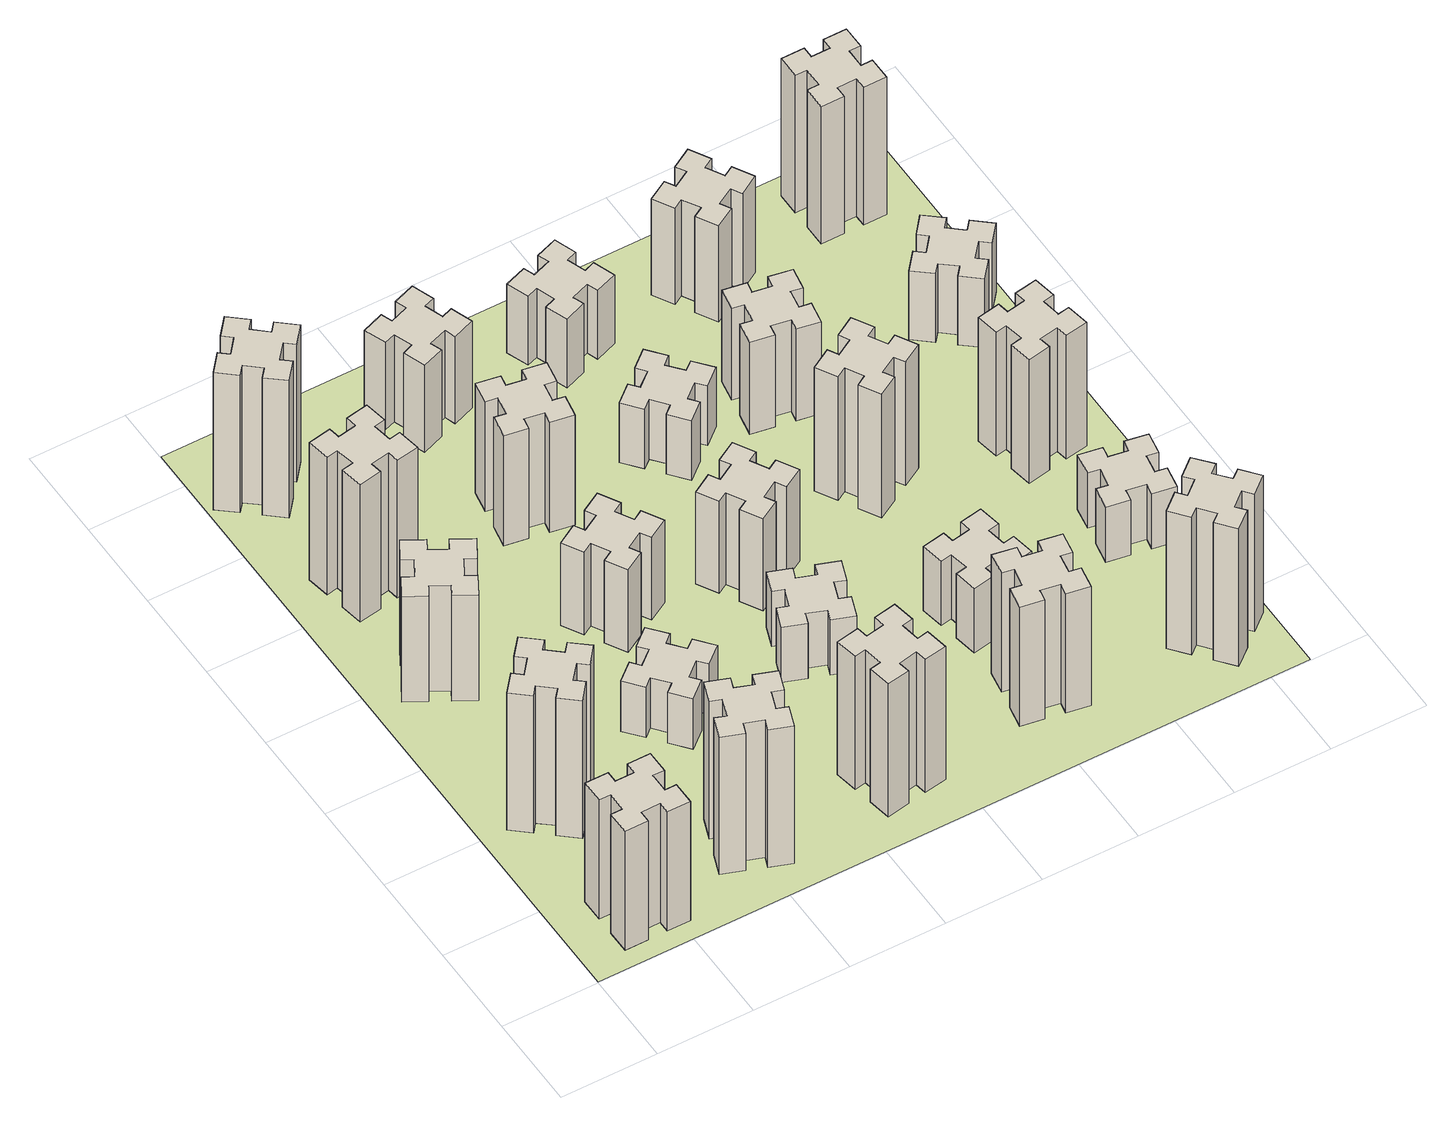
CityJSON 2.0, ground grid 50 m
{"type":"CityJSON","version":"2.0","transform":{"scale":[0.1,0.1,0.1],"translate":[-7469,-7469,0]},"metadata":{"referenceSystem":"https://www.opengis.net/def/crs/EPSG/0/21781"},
"CityObjects":{
"building1":{"type":"Building","attributes":{"class":"1000","function":"1000","usage":"1000","yearOfConstruction":2016,"roofType":"1000","measuredHeight":78,"storeysAboveGround":30,"storeysBelowGround":0},"geometry":[{"type":"Solid","lod":"1","boundaries":[[[[0,1,2,3,4,5,6,7,8,9,10,11,12,13,14,15,16,17,18,19]],[[17,16,20,21]],[[16,15,22,20]],[[15,14,23,22]],[[14,13,24,23]],[[13,12,25,24]],[[12,11,26,25]],[[11,10,27,26]],[[10,9,28,27]],[[9,8,29,28]],[[8,7,30,29]],[[7,6,31,30]],[[6,5,32,31]],[[5,4,33,32]],[[4,3,34,33]],[[3,2,35,34]],[[2,1,36,35]],[[1,0,37,36]],[[0,19,38,37]],[[19,18,39,38]],[[18,17,21,39]],[[24,25,26,27,28,29,30,31,32,33,34,35,36,37,38,39,21,20,22,23]]]]}]},
"building2":{"type":"Building","attributes":{"class":"1000","function":"1000","usage":"1000","yearOfConstruction":2016,"roofType":"1000","measuredHeight":90,"storeysAboveGround":30,"storeysBelowGround":0},"geometry":[{"type":"Solid","lod":"1","boundaries":[[[[40,41,42,43,44,45,46,47,48,49,50,51,52,53,54,55,56,57,58,59]],[[57,56,60,61]],[[56,55,62,60]],[[55,54,63,62]],[[54,53,64,63]],[[53,52,65,64]],[[52,51,66,65]],[[51,50,67,66]],[[50,49,68,67]],[[49,48,69,68]],[[48,47,70,69]],[[47,46,71,70]],[[46,45,72,71]],[[45,44,73,72]],[[44,43,74,73]],[[43,42,75,74]],[[42,41,76,75]],[[41,40,77,76]],[[40,59,78,77]],[[59,58,79,78]],[[58,57,61,79]],[[64,65,66,67,68,69,70,71,72,73,74,75,76,77,78,79,61,60,62,63]]]]}]},
"building3":{"type":"Building","attributes":{"class":"1000","function":"1000","usage":"1000","yearOfConstruction":2016,"roofType":"1000","measuredHeight":69,"storeysAboveGround":30,"storeysBelowGround":0},"geometry":[{"type":"Solid","lod":"1","boundaries":[[[[80,81,82,83,84,85,86,87,88,89,90,91,92,93,94,95,96,97,98,99]],[[97,96,100,101]],[[96,95,102,100]],[[95,94,103,102]],[[94,93,104,103]],[[93,92,105,104]],[[92,91,106,105]],[[91,90,107,106]],[[90,89,108,107]],[[89,88,109,108]],[[88,87,110,109]],[[87,86,111,110]],[[86,85,112,111]],[[85,84,113,112]],[[84,83,114,113]],[[83,82,115,114]],[[82,81,116,115]],[[81,80,117,116]],[[80,99,118,117]],[[99,98,119,118]],[[98,97,101,119]],[[104,105,106,107,108,109,110,111,112,113,114,115,116,117,118,119,101,100,102,103]]]]}]},
"building4":{"type":"Building","attributes":{"class":"1000","function":"1000","usage":"1000","yearOfConstruction":2016,"roofType":"1000","measuredHeight":90,"storeysAboveGround":30,"storeysBelowGround":0},"geometry":[{"type":"Solid","lod":"1","boundaries":[[[[120,121,122,123,124,125,126,127,128,129,130,131,132,133,134,135,136,137,138,139]],[[137,136,140,141]],[[136,135,142,140]],[[135,134,143,142]],[[134,133,144,143]],[[133,132,145,144]],[[132,131,146,145]],[[131,130,147,146]],[[130,129,148,147]],[[129,128,149,148]],[[128,127,150,149]],[[127,126,151,150]],[[126,125,152,151]],[[125,124,153,152]],[[124,123,154,153]],[[123,122,155,154]],[[122,121,156,155]],[[121,120,157,156]],[[120,139,158,157]],[[139,138,159,158]],[[138,137,141,159]],[[144,145,146,147,148,149,150,151,152,153,154,155,156,157,158,159,141,140,142,143]]]]}]},
"building5":{"type":"Building","attributes":{"class":"1000","function":"1000","usage":"1000","yearOfConstruction":2016,"roofType":"1000","measuredHeight":90,"storeysAboveGround":30,"storeysBelowGround":0},"geometry":[{"type":"Solid","lod":"1","boundaries":[[[[160,161,162,163,164,165,166,167,168,169,170,171,172,173,174,175,176,177,178,179]],[[177,176,180,181]],[[176,175,182,180]],[[175,174,183,182]],[[174,173,184,183]],[[173,172,185,184]],[[172,171,186,185]],[[171,170,187,186]],[[170,169,188,187]],[[169,168,189,188]],[[168,167,190,189]],[[167,166,191,190]],[[166,165,192,191]],[[165,164,193,192]],[[164,163,194,193]],[[163,162,195,194]],[[162,161,196,195]],[[161,160,197,196]],[[160,179,198,197]],[[179,178,199,198]],[[178,177,181,199]],[[184,185,186,187,188,189,190,191,192,193,194,195,196,197,198,199,181,180,182,183]]]]}]},
"building6":{"type":"Building","attributes":{"class":"1000","function":"1000","usage":"1000","yearOfConstruction":2016,"roofType":"1000","measuredHeight":90,"storeysAboveGround":30,"storeysBelowGround":0},"geometry":[{"type":"Solid","lod":"1","boundaries":[[[[200,201,202,203,204,205,206,207,208,209,210,211,212,213,214,215,216,217,218,219]],[[217,216,220,221]],[[216,215,222,220]],[[215,214,223,222]],[[214,213,224,223]],[[213,212,225,224]],[[212,211,226,225]],[[211,210,227,226]],[[210,209,228,227]],[[209,208,229,228]],[[208,207,230,229]],[[207,206,231,230]],[[206,205,232,231]],[[205,204,233,232]],[[204,203,234,233]],[[203,202,235,234]],[[202,201,236,235]],[[201,200,237,236]],[[200,219,238,237]],[[219,218,239,238]],[[218,217,221,239]],[[224,225,226,227,228,229,230,231,232,233,234,235,236,237,238,239,221,220,222,223]]]]}]},
"building7":{"type":"Building","attributes":{"class":"1000","function":"1000","usage":"1000","yearOfConstruction":2016,"roofType":"1000","measuredHeight":33,"storeysAboveGround":30,"storeysBelowGround":0},"geometry":[{"type":"Solid","lod":"1","boundaries":[[[[240,241,242,243,244,245,246,247,248,249,250,251,252,253,254,255,256,257,258,259]],[[257,256,260,261]],[[256,255,262,260]],[[255,254,263,262]],[[254,253,264,263]],[[253,252,265,264]],[[252,251,266,265]],[[251,250,267,266]],[[250,249,268,267]],[[249,248,269,268]],[[248,247,270,269]],[[247,246,271,270]],[[246,245,272,271]],[[245,244,273,272]],[[244,243,274,273]],[[243,242,275,274]],[[242,241,276,275]],[[241,240,277,276]],[[240,259,278,277]],[[259,258,279,278]],[[258,257,261,279]],[[264,265,266,267,268,269,270,271,272,273,274,275,276,277,278,279,261,260,262,263]]]]}]},
"building8":{"type":"Building","attributes":{"class":"1000","function":"1000","usage":"1000","yearOfConstruction":2016,"roofType":"1000","measuredHeight":54,"storeysAboveGround":30,"storeysBelowGround":0},"geometry":[{"type":"Solid","lod":"1","boundaries":[[[[280,281,282,283,284,285,286,287,288,289,290,291,292,293,294,295,296,297,298,299]],[[297,296,300,301]],[[296,295,302,300]],[[295,294,303,302]],[[294,293,304,303]],[[293,292,305,304]],[[292,291,306,305]],[[291,290,307,306]],[[290,289,308,307]],[[289,288,309,308]],[[288,287,310,309]],[[287,286,311,310]],[[286,285,312,311]],[[285,284,313,312]],[[284,283,314,313]],[[283,282,315,314]],[[282,281,316,315]],[[281,280,317,316]],[[280,299,318,317]],[[299,298,319,318]],[[298,297,301,319]],[[304,305,306,307,308,309,310,311,312,313,314,315,316,317,318,319,301,300,302,303]]]]}]},
"building9":{"type":"Building","attributes":{"class":"1000","function":"1000","usage":"1000","yearOfConstruction":2016,"roofType":"1000","measuredHeight":87,"storeysAboveGround":30,"storeysBelowGround":0},"geometry":[{"type":"Solid","lod":"1","boundaries":[[[[320,321,322,323,324,325,326,327,328,329,330,331,332,333,334,335,336,337,338,339]],[[337,336,340,341]],[[336,335,342,340]],[[335,334,343,342]],[[334,333,344,343]],[[333,332,345,344]],[[332,331,346,345]],[[331,330,347,346]],[[330,329,348,347]],[[329,328,349,348]],[[328,327,350,349]],[[327,326,351,350]],[[326,325,352,351]],[[325,324,353,352]],[[324,323,354,353]],[[323,322,355,354]],[[322,321,356,355]],[[321,320,357,356]],[[320,339,358,357]],[[339,338,359,358]],[[338,337,341,359]],[[344,345,346,347,348,349,350,351,352,353,354,355,356,357,358,359,341,340,342,343]]]]}]},
"building10":{"type":"Building","attributes":{"class":"1000","function":"1000","usage":"1000","yearOfConstruction":2016,"roofType":"1000","measuredHeight":72,"storeysAboveGround":30,"storeysBelowGround":0},"geometry":[{"type":"Solid","lod":"1","boundaries":[[[[360,361,362,363,364,365,366,367,368,369,370,371,372,373,374,375,376,377,378,379]],[[377,376,380,381]],[[376,375,382,380]],[[375,374,383,382]],[[374,373,384,383]],[[373,372,385,384]],[[372,371,386,385]],[[371,370,387,386]],[[370,369,388,387]],[[369,368,389,388]],[[368,367,390,389]],[[367,366,391,390]],[[366,365,392,391]],[[365,364,393,392]],[[364,363,394,393]],[[363,362,395,394]],[[362,361,396,395]],[[361,360,397,396]],[[360,379,398,397]],[[379,378,399,398]],[[378,377,381,399]],[[384,385,386,387,388,389,390,391,392,393,394,395,396,397,398,399,381,380,382,383]]]]}]},
"building11":{"type":"Building","attributes":{"class":"1000","function":"1000","usage":"1000","yearOfConstruction":2016,"roofType":"1000","measuredHeight":57,"storeysAboveGround":30,"storeysBelowGround":0},"geometry":[{"type":"Solid","lod":"1","boundaries":[[[[400,401,402,403,404,405,406,407,408,409,410,411,412,413,414,415,416,417,418,419]],[[417,416,420,421]],[[416,415,422,420]],[[415,414,423,422]],[[414,413,424,423]],[[413,412,425,424]],[[412,411,426,425]],[[411,410,427,426]],[[410,409,428,427]],[[409,408,429,428]],[[408,407,430,429]],[[407,406,431,430]],[[406,405,432,431]],[[405,404,433,432]],[[404,403,434,433]],[[403,402,435,434]],[[402,401,436,435]],[[401,400,437,436]],[[400,419,438,437]],[[419,418,439,438]],[[418,417,421,439]],[[424,425,426,427,428,429,430,431,432,433,434,435,436,437,438,439,421,420,422,423]]]]}]},
"building12":{"type":"Building","attributes":{"class":"1000","function":"1000","usage":"1000","yearOfConstruction":2016,"roofType":"1000","measuredHeight":36,"storeysAboveGround":30,"storeysBelowGround":0},"geometry":[{"type":"Solid","lod":"1","boundaries":[[[[440,441,442,443,444,445,446,447,448,449,450,451,452,453,454,455,456,457,458,459]],[[457,456,460,461]],[[456,455,462,460]],[[455,454,463,462]],[[454,453,464,463]],[[453,452,465,464]],[[452,451,466,465]],[[451,450,467,466]],[[450,449,468,467]],[[449,448,469,468]],[[448,447,470,469]],[[447,446,471,470]],[[446,445,472,471]],[[445,444,473,472]],[[444,443,474,473]],[[443,442,475,474]],[[442,441,476,475]],[[441,440,477,476]],[[440,459,478,477]],[[459,458,479,478]],[[458,457,461,479]],[[464,465,466,467,468,469,470,471,472,473,474,475,476,477,478,479,461,460,462,463]]]]}]},
"building13":{"type":"Building","attributes":{"class":"1000","function":"1000","usage":"1000","yearOfConstruction":2016,"roofType":"1000","measuredHeight":60,"storeysAboveGround":30,"storeysBelowGround":0},"geometry":[{"type":"Solid","lod":"1","boundaries":[[[[480,481,482,483,484,485,486,487,488,489,490,491,492,493,494,495,496,497,498,499]],[[497,496,500,501]],[[496,495,502,500]],[[495,494,503,502]],[[494,493,504,503]],[[493,492,505,504]],[[492,491,506,505]],[[491,490,507,506]],[[490,489,508,507]],[[489,488,509,508]],[[488,487,510,509]],[[487,486,511,510]],[[486,485,512,511]],[[485,484,513,512]],[[484,483,514,513]],[[483,482,515,514]],[[482,481,516,515]],[[481,480,517,516]],[[480,499,518,517]],[[499,498,519,518]],[[498,497,501,519]],[[504,505,506,507,508,509,510,511,512,513,514,515,516,517,518,519,501,500,502,503]]]]}]},
"building14":{"type":"Building","attributes":{"class":"1000","function":"1000","usage":"1000","yearOfConstruction":2016,"roofType":"1000","measuredHeight":39,"storeysAboveGround":30,"storeysBelowGround":0},"geometry":[{"type":"Solid","lod":"1","boundaries":[[[[520,521,522,523,524,525,526,527,528,529,530,531,532,533,534,535,536,537,538,539]],[[537,536,540,541]],[[536,535,542,540]],[[535,534,543,542]],[[534,533,544,543]],[[533,532,545,544]],[[532,531,546,545]],[[531,530,547,546]],[[530,529,548,547]],[[529,528,549,548]],[[528,527,550,549]],[[527,526,551,550]],[[526,525,552,551]],[[525,524,553,552]],[[524,523,554,553]],[[523,522,555,554]],[[522,521,556,555]],[[521,520,557,556]],[[520,539,558,557]],[[539,538,559,558]],[[538,537,541,559]],[[544,545,546,547,548,549,550,551,552,553,554,555,556,557,558,559,541,540,542,543]]]]}]},
"building15":{"type":"Building","attributes":{"class":"1000","function":"1000","usage":"1000","yearOfConstruction":2016,"roofType":"1000","measuredHeight":78,"storeysAboveGround":30,"storeysBelowGround":0},"geometry":[{"type":"Solid","lod":"1","boundaries":[[[[560,561,562,563,564,565,566,567,568,569,570,571,572,573,574,575,576,577,578,579]],[[577,576,580,581]],[[576,575,582,580]],[[575,574,583,582]],[[574,573,584,583]],[[573,572,585,584]],[[572,571,586,585]],[[571,570,587,586]],[[570,569,588,587]],[[569,568,589,588]],[[568,567,590,589]],[[567,566,591,590]],[[566,565,592,591]],[[565,564,593,592]],[[564,563,594,593]],[[563,562,595,594]],[[562,561,596,595]],[[561,560,597,596]],[[560,579,598,597]],[[579,578,599,598]],[[578,577,581,599]],[[584,585,586,587,588,589,590,591,592,593,594,595,596,597,598,599,581,580,582,583]]]]}]},
"building16":{"type":"Building","attributes":{"class":"1000","function":"1000","usage":"1000","yearOfConstruction":2016,"roofType":"1000","measuredHeight":45,"storeysAboveGround":30,"storeysBelowGround":0},"geometry":[{"type":"Solid","lod":"1","boundaries":[[[[600,601,602,603,604,605,606,607,608,609,610,611,612,613,614,615,616,617,618,619]],[[617,616,620,621]],[[616,615,622,620]],[[615,614,623,622]],[[614,613,624,623]],[[613,612,625,624]],[[612,611,626,625]],[[611,610,627,626]],[[610,609,628,627]],[[609,608,629,628]],[[608,607,630,629]],[[607,606,631,630]],[[606,605,632,631]],[[605,604,633,632]],[[604,603,634,633]],[[603,602,635,634]],[[602,601,636,635]],[[601,600,637,636]],[[600,619,638,637]],[[619,618,639,638]],[[618,617,621,639]],[[624,625,626,627,628,629,630,631,632,633,634,635,636,637,638,639,621,620,622,623]]]]}]},
"building17":{"type":"Building","attributes":{"class":"1000","function":"1000","usage":"1000","yearOfConstruction":2016,"roofType":"1000","measuredHeight":42,"storeysAboveGround":30,"storeysBelowGround":0},"geometry":[{"type":"Solid","lod":"1","boundaries":[[[[640,641,642,643,644,645,646,647,648,649,650,651,652,653,654,655,656,657,658,659]],[[657,656,660,661]],[[656,655,662,660]],[[655,654,663,662]],[[654,653,664,663]],[[653,652,665,664]],[[652,651,666,665]],[[651,650,667,666]],[[650,649,668,667]],[[649,648,669,668]],[[648,647,670,669]],[[647,646,671,670]],[[646,645,672,671]],[[645,644,673,672]],[[644,643,674,673]],[[643,642,675,674]],[[642,641,676,675]],[[641,640,677,676]],[[640,659,678,677]],[[659,658,679,678]],[[658,657,661,679]],[[664,665,666,667,668,669,670,671,672,673,674,675,676,677,678,679,661,660,662,663]]]]}]},
"building18":{"type":"Building","attributes":{"class":"1000","function":"1000","usage":"1000","yearOfConstruction":2016,"roofType":"1000","measuredHeight":81,"storeysAboveGround":30,"storeysBelowGround":0},"geometry":[{"type":"Solid","lod":"1","boundaries":[[[[680,681,682,683,684,685,686,687,688,689,690,691,692,693,694,695,696,697,698,699]],[[697,696,700,701]],[[696,695,702,700]],[[695,694,703,702]],[[694,693,704,703]],[[693,692,705,704]],[[692,691,706,705]],[[691,690,707,706]],[[690,689,708,707]],[[689,688,709,708]],[[688,687,710,709]],[[687,686,711,710]],[[686,685,712,711]],[[685,684,713,712]],[[684,683,714,713]],[[683,682,715,714]],[[682,681,716,715]],[[681,680,717,716]],[[680,699,718,717]],[[699,698,719,718]],[[698,697,701,719]],[[704,705,706,707,708,709,710,711,712,713,714,715,716,717,718,719,701,700,702,703]]]]}]},
"building19":{"type":"Building","attributes":{"class":"1000","function":"1000","usage":"1000","yearOfConstruction":2016,"roofType":"1000","measuredHeight":60,"storeysAboveGround":30,"storeysBelowGround":0},"geometry":[{"type":"Solid","lod":"1","boundaries":[[[[720,721,722,723,724,725,726,727,728,729,730,731,732,733,734,735,736,737,738,739]],[[737,736,740,741]],[[736,735,742,740]],[[735,734,743,742]],[[734,733,744,743]],[[733,732,745,744]],[[732,731,746,745]],[[731,730,747,746]],[[730,729,748,747]],[[729,728,749,748]],[[728,727,750,749]],[[727,726,751,750]],[[726,725,752,751]],[[725,724,753,752]],[[724,723,754,753]],[[723,722,755,754]],[[722,721,756,755]],[[721,720,757,756]],[[720,739,758,757]],[[739,738,759,758]],[[738,737,741,759]],[[744,745,746,747,748,749,750,751,752,753,754,755,756,757,758,759,741,740,742,743]]]]}]},
"building20":{"type":"Building","attributes":{"class":"1000","function":"1000","usage":"1000","yearOfConstruction":2016,"roofType":"1000","measuredHeight":90,"storeysAboveGround":30,"storeysBelowGround":0},"geometry":[{"type":"Solid","lod":"1","boundaries":[[[[760,761,762,763,764,765,766,767,768,769,770,771,772,773,774,775,776,777,778,779]],[[777,776,780,781]],[[776,775,782,780]],[[775,774,783,782]],[[774,773,784,783]],[[773,772,785,784]],[[772,771,786,785]],[[771,770,787,786]],[[770,769,788,787]],[[769,768,789,788]],[[768,767,790,789]],[[767,766,791,790]],[[766,765,792,791]],[[765,764,793,792]],[[764,763,794,793]],[[763,762,795,794]],[[762,761,796,795]],[[761,760,797,796]],[[760,779,798,797]],[[779,778,799,798]],[[778,777,781,799]],[[784,785,786,787,788,789,790,791,792,793,794,795,796,797,798,799,781,780,782,783]]]]}]},
"building21":{"type":"Building","attributes":{"class":"1000","function":"1000","usage":"1000","yearOfConstruction":2016,"roofType":"1000","measuredHeight":63,"storeysAboveGround":30,"storeysBelowGround":0},"geometry":[{"type":"Solid","lod":"1","boundaries":[[[[800,801,802,803,804,805,806,807,808,809,810,811,812,813,814,815,816,817,818,819]],[[817,816,820,821]],[[816,815,822,820]],[[815,814,823,822]],[[814,813,824,823]],[[813,812,825,824]],[[812,811,826,825]],[[811,810,827,826]],[[810,809,828,827]],[[809,808,829,828]],[[808,807,830,829]],[[807,806,831,830]],[[806,805,832,831]],[[805,804,833,832]],[[804,803,834,833]],[[803,802,835,834]],[[802,801,836,835]],[[801,800,837,836]],[[800,819,838,837]],[[819,818,839,838]],[[818,817,821,839]],[[824,825,826,827,828,829,830,831,832,833,834,835,836,837,838,839,821,820,822,823]]]]}]},
"building22":{"type":"Building","attributes":{"class":"1000","function":"1000","usage":"1000","yearOfConstruction":2016,"roofType":"1000","measuredHeight":36,"storeysAboveGround":30,"storeysBelowGround":0},"geometry":[{"type":"Solid","lod":"1","boundaries":[[[[840,841,842,843,844,845,846,847,848,849,850,851,852,853,854,855,856,857,858,859]],[[857,856,860,861]],[[856,855,862,860]],[[855,854,863,862]],[[854,853,864,863]],[[853,852,865,864]],[[852,851,866,865]],[[851,850,867,866]],[[850,849,868,867]],[[849,848,869,868]],[[848,847,870,869]],[[847,846,871,870]],[[846,845,872,871]],[[845,844,873,872]],[[844,843,874,873]],[[843,842,875,874]],[[842,841,876,875]],[[841,840,877,876]],[[840,859,878,877]],[[859,858,879,878]],[[858,857,861,879]],[[864,865,866,867,868,869,870,871,872,873,874,875,876,877,878,879,861,860,862,863]]]]}]},
"building23":{"type":"Building","attributes":{"class":"1000","function":"1000","usage":"1000","yearOfConstruction":2016,"roofType":"1000","measuredHeight":81,"storeysAboveGround":30,"storeysBelowGround":0},"geometry":[{"type":"Solid","lod":"1","boundaries":[[[[880,881,882,883,884,885,886,887,888,889,890,891,892,893,894,895,896,897,898,899]],[[897,896,900,901]],[[896,895,902,900]],[[895,894,903,902]],[[894,893,904,903]],[[893,892,905,904]],[[892,891,906,905]],[[891,890,907,906]],[[890,889,908,907]],[[889,888,909,908]],[[888,887,910,909]],[[887,886,911,910]],[[886,885,912,911]],[[885,884,913,912]],[[884,883,914,913]],[[883,882,915,914]],[[882,881,916,915]],[[881,880,917,916]],[[880,899,918,917]],[[899,898,919,918]],[[898,897,901,919]],[[904,905,906,907,908,909,910,911,912,913,914,915,916,917,918,919,901,900,902,903]]]]}]},
"building24":{"type":"Building","attributes":{"class":"1000","function":"1000","usage":"1000","yearOfConstruction":2016,"roofType":"1000","measuredHeight":45,"storeysAboveGround":30,"storeysBelowGround":0},"geometry":[{"type":"Solid","lod":"1","boundaries":[[[[920,921,922,923,924,925,926,927,928,929,930,931,932,933,934,935,936,937,938,939]],[[937,936,940,941]],[[936,935,942,940]],[[935,934,943,942]],[[934,933,944,943]],[[933,932,945,944]],[[932,931,946,945]],[[931,930,947,946]],[[930,929,948,947]],[[929,928,949,948]],[[928,927,950,949]],[[927,926,951,950]],[[926,925,952,951]],[[925,924,953,952]],[[924,923,954,953]],[[923,922,955,954]],[[922,921,956,955]],[[921,920,957,956]],[[920,939,958,957]],[[939,938,959,958]],[[938,937,941,959]],[[944,945,946,947,948,949,950,951,952,953,954,955,956,957,958,959,941,940,942,943]]]]}]},
"building25":{"type":"Building","attributes":{"class":"1000","function":"1000","usage":"1000","yearOfConstruction":2016,"roofType":"1000","measuredHeight":90,"storeysAboveGround":30,"storeysBelowGround":0},"geometry":[{"type":"Solid","lod":"1","boundaries":[[[[960,961,962,963,964,965,966,967,968,969,970,971,972,973,974,975,976,977,978,979]],[[977,976,980,981]],[[976,975,982,980]],[[975,974,983,982]],[[974,973,984,983]],[[973,972,985,984]],[[972,971,986,985]],[[971,970,987,986]],[[970,969,988,987]],[[969,968,989,988]],[[968,967,990,989]],[[967,966,991,990]],[[966,965,992,991]],[[965,964,993,992]],[[964,963,994,993]],[[963,962,995,994]],[[962,961,996,995]],[[961,960,997,996]],[[960,979,998,997]],[[979,978,999,998]],[[978,977,981,999]],[[984,985,986,987,988,989,990,991,992,993,994,995,996,997,998,999,981,980,982,983]]]]}]},
"landuse1":{"type":"LandUse","attributes":{"name":"plot1","function":"1010"},"geometry":[{"type":"MultiSurface","lod":"1","boundaries":[[[1000,1001,1002,1003]]]}]}
},
"vertices":[
[265,325,0],[265,225,0],[205,225,0],[205,105,0],[325,105,0],[325,165,0],[425,165,0],[425,105,0],[545,105,0],[545,225,0],[485,225,0],[485,325,0],[545,325,0],[545,445,0],[425,445,0],[425,385,0],[325,385,0],[325,445,0],[205,445,0],[205,325,0],[325,385,780],[325,445,780],[425,385,780],[425,445,780],[545,445,780],[545,325,780],[485,325,780],[485,225,780],[545,225,780],[545,105,780],[425,105,780],[425,165,780],[325,165,780],[325,105,780],[205,105,780],[205,225,780],[265,225,780],[265,325,780],[205,325,780],[205,445,780],
[484,1067,0],[408,1132,0],[446,1178,0],[354,1255,0],[277,1163,0],[323,1124,0],[259,1048,0],[213,1086,0],[136,994,0],[228,917,0],[266,963,0],[343,899,0],[304,853,0],[396,776,0],[473,868,0],[427,906,0],[492,983,0],[538,944,0],[615,1036,0],[523,1113,0],[492,983,900],[538,944,900],[427,906,900],[473,868,900],[396,776,900],[304,853,900],[343,899,900],[266,963,900],[228,917,900],[136,994,900],[213,1086,900],[259,1048,900],[323,1124,900],[277,1163,900],[354,1255,900],[446,1178,900],[408,1132,900],[484,1067,900],[523,1113,900],[615,1036,900],
[474,2026,0],[387,2076,0],[417,2128,0],[313,2188,0],[253,2084,0],[305,2054,0],[255,1967,0],[203,1997,0],[143,1893,0],[247,1833,0],[277,1885,0],[364,1835,0],[334,1783,0],[438,1723,0],[498,1827,0],[446,1857,0],[496,1944,0],[548,1914,0],[608,2018,0],[504,2078,0],[496,1944,690],[548,1914,690],[446,1857,690],[498,1827,690],[438,1723,690],[334,1783,690],[364,1835,690],[277,1885,690],[247,1833,690],[143,1893,690],[203,1997,690],[255,1967,690],[305,2054,690],[253,2084,690],[313,2188,690],[417,2128,690],[387,2076,690],[474,2026,690],[504,2078,690],[608,2018,690],
[929,460,0],[895,366,0],[839,387,0],[797,274,0],[910,233,0],[931,289,0],[1025,255,0],[1004,199,0],[1117,157,0],[1158,270,0],[1102,291,0],[1136,385,0],[1192,364,0],[1233,477,0],[1120,518,0],[1100,462,0],[1006,496,0],[1027,552,0],[914,593,0],[873,480,0],[1006,496,900],[1027,552,900],[1100,462,900],[1120,518,900],[1233,477,900],[1192,364,900],[1136,385,900],[1102,291,900],[1158,270,900],[1117,157,900],[1004,199,900],[1025,255,900],[931,289,900],[910,233,900],[797,274,900],[839,387,900],[895,366,900],[929,460,900],[873,480,900],[914,593,900],
[405,2712,0],[307,2695,0],[297,2754,0],[178,2733,0],[199,2615,0],[258,2625,0],[276,2527,0],[217,2517,0],[237,2398,0],[356,2419,0],[345,2478,0],[444,2496,0],[454,2437,0],[572,2457,0],[551,2576,0],[492,2565,0],[475,2664,0],[534,2674,0],[513,2792,0],[395,2771,0],[475,2664,900],[534,2674,900],[492,2565,900],[551,2576,900],[572,2457,900],[454,2437,900],[444,2496,900],[345,2478,900],[356,2419,900],[237,2398,900],[217,2517,900],[276,2527,900],[258,2625,900],[199,2615,900],[178,2733,900],[297,2754,900],[307,2695,900],[405,2712,900],[395,2771,900],[513,2792,900],
[384,3387,0],[308,3452,0],[346,3498,0],[254,3575,0],[177,3483,0],[223,3444,0],[159,3368,0],[113,3406,0],[36,3314,0],[128,3237,0],[166,3283,0],[243,3219,0],[204,3173,0],[296,3096,0],[373,3188,0],[327,3226,0],[392,3303,0],[438,3264,0],[515,3356,0],[423,3433,0],[392,3303,900],[438,3264,900],[327,3226,900],[373,3188,900],[296,3096,900],[204,3173,900],[243,3219,900],[166,3283,900],[128,3237,900],[36,3314,900],[113,3406,900],[159,3368,900],[223,3444,900],[177,3483,900],[254,3575,900],[346,3498,900],[308,3452,900],[384,3387,900],[423,3433,900],[515,3356,900],
[1083,1332,0],[1006,1267,0],[968,1313,0],[876,1236,0],[953,1144,0],[999,1183,0],[1063,1106,0],[1017,1068,0],[1094,976,0],[1186,1053,0],[1148,1099,0],[1224,1163,0],[1263,1117,0],[1355,1194,0],[1278,1286,0],[1232,1248,0],[1167,1324,0],[1213,1363,0],[1136,1455,0],[1044,1378,0],[1167,1324,330],[1213,1363,330],[1232,1248,330],[1278,1286,330],[1355,1194,330],[1263,1117,330],[1224,1163,330],[1148,1099,330],[1186,1053,330],[1094,976,330],[1017,1068,330],[1063,1106,330],[999,1183,330],[953,1144,330],[876,1236,330],[968,1313,330],[1006,1267,330],[1083,1332,330],[1044,1378,330],[1136,1455,330],
[1336,1867,0],[1286,1954,0],[1338,1984,0],[1278,2088,0],[1174,2028,0],[1204,1976,0],[1117,1926,0],[1087,1978,0],[983,1918,0],[1043,1814,0],[1095,1844,0],[1145,1757,0],[1093,1727,0],[1153,1623,0],[1257,1683,0],[1227,1735,0],[1314,1785,0],[1344,1733,0],[1448,1793,0],[1388,1897,0],[1314,1785,540],[1344,1733,540],[1227,1735,540],[1257,1683,540],[1153,1623,540],[1093,1727,540],[1145,1757,540],[1095,1844,540],[1043,1814,540],[983,1918,540],[1087,1978,540],[1117,1926,540],[1204,1976,540],[1174,2028,540],[1278,2088,540],[1338,1984,540],[1286,1954,540],[1336,1867,540],[1388,1897,540],[1448,1793,540],
[1785,492,0],[1687,475,0],[1677,534,0],[1558,513,0],[1579,395,0],[1638,405,0],[1656,307,0],[1597,297,0],[1617,178,0],[1736,199,0],[1725,258,0],[1824,276,0],[1834,217,0],[1952,237,0],[1931,356,0],[1872,345,0],[1855,444,0],[1914,454,0],[1893,572,0],[1775,551,0],[1855,444,870],[1914,454,870],[1872,345,870],[1931,356,870],[1952,237,870],[1834,217,870],[1824,276,870],[1725,258,870],[1736,199,870],[1617,178,870],[1597,297,870],[1656,307,870],[1638,405,870],[1579,395,870],[1558,513,870],[1677,534,870],[1687,475,870],[1785,492,870],[1775,551,870],[1893,572,870],
[1315,2527,0],[1332,2625,0],[1391,2615,0],[1412,2733,0],[1294,2754,0],[1284,2695,0],[1185,2712,0],[1196,2771,0],[1077,2792,0],[1057,2674,0],[1116,2664,0],[1098,2565,0],[1039,2576,0],[1018,2457,0],[1137,2437,0],[1147,2496,0],[1245,2478,0],[1235,2419,0],[1353,2398,0],[1374,2517,0],[1245,2478,720],[1235,2419,720],[1147,2496,720],[1137,2437,720],[1018,2457,720],[1039,2576,720],[1098,2565,720],[1116,2664,720],[1057,2674,720],[1077,2792,720],[1196,2771,720],[1185,2712,720],[1284,2695,720],[1294,2754,720],[1412,2733,720],[1391,2615,720],[1332,2625,720],[1315,2527,720],[1374,2517,720],[1353,2398,720],
[1125,3456,0],[1031,3422,0],[1010,3478,0],[897,3437,0],[939,3324,0],[995,3345,0],[1029,3251,0],[973,3230,0],[1014,3117,0],[1127,3159,0],[1106,3215,0],[1200,3249,0],[1220,3193,0],[1333,3234,0],[1292,3347,0],[1236,3326,0],[1202,3420,0],[1258,3440,0],[1217,3553,0],[1104,3512,0],[1202,3420,570],[1258,3440,570],[1236,3326,570],[1292,3347,570],[1333,3234,570],[1220,3193,570],[1200,3249,570],[1106,3215,570],[1127,3159,570],[1014,3117,570],[973,3230,570],[1029,3251,570],[995,3345,570],[939,3324,570],[897,3437,570],[1010,3478,570],[1031,3422,570],[1125,3456,570],[1104,3512,570],[1217,3553,570],
[1771,1129,0],[1865,1095,0],[1844,1039,0],[1957,997,0],[1998,1110,0],[1942,1131,0],[1976,1225,0],[2032,1204,0],[2073,1317,0],[1960,1358,0],[1940,1302,0],[1846,1336,0],[1867,1392,0],[1754,1433,0],[1713,1320,0],[1769,1300,0],[1735,1206,0],[1679,1227,0],[1637,1114,0],[1750,1073,0],[1735,1206,360],[1679,1227,360],[1769,1300,360],[1713,1320,360],[1754,1433,360],[1867,1392,360],[1846,1336,360],[1940,1302,360],[1960,1358,360],[2073,1317,360],[2032,1204,360],[1976,1225,360],[1942,1131,360],[1998,1110,360],[1957,997,360],[1844,1039,360],[1865,1095,360],[1771,1129,360],[1750,1073,360],[1637,1114,360],
[1976,1767,0],[1926,1854,0],[1978,1884,0],[1918,1988,0],[1814,1928,0],[1844,1876,0],[1757,1826,0],[1727,1878,0],[1623,1818,0],[1683,1714,0],[1735,1744,0],[1785,1657,0],[1733,1627,0],[1793,1523,0],[1897,1583,0],[1867,1635,0],[1954,1685,0],[1984,1633,0],[2088,1693,0],[2028,1797,0],[1954,1685,600],[1984,1633,600],[1867,1635,600],[1897,1583,600],[1793,1523,600],[1733,1627,600],[1785,1657,600],[1735,1744,600],[1683,1714,600],[1623,1818,600],[1727,1878,600],[1757,1826,600],[1844,1876,600],[1814,1928,600],[1918,1988,600],[1978,1884,600],[1926,1854,600],[1976,1767,600],[2028,1797,600],[2088,1693,600],
[1988,2479,0],[2064,2543,0],[2103,2497,0],[2195,2574,0],[2118,2666,0],[2072,2628,0],[2007,2704,0],[2053,2743,0],[1976,2835,0],[1884,2758,0],[1923,2712,0],[1846,2647,0],[1808,2693,0],[1716,2616,0],[1793,2524,0],[1839,2563,0],[1903,2486,0],[1857,2448,0],[1934,2356,0],[2026,2433,0],[1903,2486,390],[1857,2448,390],[1839,2563,390],[1793,2524,390],[1716,2616,390],[1808,2693,390],[1846,2647,390],[1923,2712,390],[1884,2758,390],[1976,2835,390],[2053,2743,390],[2007,2704,390],[2072,2628,390],[2118,2666,390],[2195,2574,390],[2103,2497,390],[2064,2543,390],[1988,2479,390],[2026,2433,390],[1934,2356,390],
[2496,544,0],[2478,445,0],[2419,456,0],[2398,337,0],[2517,317,0],[2527,376,0],[2625,358,0],[2615,299,0],[2733,278,0],[2754,397,0],[2695,407,0],[2712,505,0],[2771,495,0],[2792,613,0],[2674,634,0],[2664,575,0],[2565,592,0],[2576,651,0],[2457,672,0],[2437,554,0],[2565,592,780],[2576,651,780],[2664,575,780],[2674,634,780],[2792,613,780],[2771,495,780],[2712,505,780],[2695,407,780],[2754,397,780],[2733,278,780],[2615,299,780],[2625,358,780],[2527,376,780],[2517,317,780],[2398,337,780],[2419,456,780],[2478,445,780],[2496,544,780],[2437,554,780],[2457,672,780],
[1865,3456,0],[1771,3422,0],[1750,3478,0],[1637,3437,0],[1679,3324,0],[1735,3345,0],[1769,3251,0],[1713,3230,0],[1754,3117,0],[1867,3159,0],[1846,3215,0],[1940,3249,0],[1960,3193,0],[2073,3234,0],[2032,3347,0],[1976,3326,0],[1942,3420,0],[1998,3440,0],[1957,3553,0],[1844,3512,0],[1942,3420,450],[1998,3440,450],[1976,3326,450],[2032,3347,450],[2073,3234,450],[1960,3193,450],[1940,3249,450],[1846,3215,450],[1867,3159,450],[1754,3117,450],[1713,3230,450],[1769,3251,450],[1735,3345,450],[1679,3324,450],[1637,3437,450],[1750,3478,450],[1771,3422,450],[1865,3456,450],[1844,3512,450],[1957,3553,450],
[2625,1132,0],[2527,1115,0],[2517,1174,0],[2398,1153,0],[2419,1035,0],[2478,1045,0],[2496,947,0],[2437,937,0],[2457,818,0],[2576,839,0],[2565,898,0],[2664,916,0],[2674,857,0],[2792,877,0],[2771,996,0],[2712,985,0],[2695,1084,0],[2754,1094,0],[2733,1212,0],[2615,1191,0],[2695,1084,420],[2754,1094,420],[2712,985,420],[2771,996,420],[2792,877,420],[2674,857,420],[2664,916,420],[2565,898,420],[2576,839,420],[2457,818,420],[2437,937,420],[2496,947,420],[2478,1045,420],[2419,1035,420],[2398,1153,420],[2517,1174,420],[2527,1115,420],[2625,1132,420],[2615,1191,420],[2733,1212,420],
[2716,1967,0],[2666,2054,0],[2718,2084,0],[2658,2188,0],[2554,2128,0],[2584,2076,0],[2497,2026,0],[2467,2078,0],[2363,2018,0],[2423,1914,0],[2475,1944,0],[2525,1857,0],[2473,1827,0],[2533,1723,0],[2637,1783,0],[2607,1835,0],[2694,1885,0],[2724,1833,0],[2828,1893,0],[2768,1997,0],[2694,1885,810],[2724,1833,810],[2607,1835,810],[2637,1783,810],[2533,1723,810],[2473,1827,810],[2525,1857,810],[2475,1944,810],[2423,1914,810],[2363,2018,810],[2467,2078,810],[2497,2026,810],[2584,2076,810],[2554,2128,810],[2658,2188,810],[2718,2084,810],[2666,2054,810],[2716,1967,810],[2768,1997,810],[2828,1893,810],
[2564,2695,0],[2465,2712,0],[2476,2771,0],[2357,2792,0],[2337,2674,0],[2396,2664,0],[2378,2565,0],[2319,2576,0],[2298,2457,0],[2417,2437,0],[2427,2496,0],[2525,2478,0],[2515,2419,0],[2633,2398,0],[2654,2517,0],[2595,2527,0],[2612,2625,0],[2671,2615,0],[2692,2733,0],[2574,2754,0],[2612,2625,600],[2671,2615,600],[2595,2527,600],[2654,2517,600],[2633,2398,600],[2515,2419,600],[2525,2478,600],[2427,2496,600],[2417,2437,600],[2298,2457,600],[2319,2576,600],[2378,2565,600],[2396,2664,600],[2337,2674,600],[2357,2792,600],[2476,2771,600],[2465,2712,600],[2564,2695,600],[2574,2754,600],[2692,2733,600],
[3468,259,0],[3544,323,0],[3583,277,0],[3675,354,0],[3598,446,0],[3552,408,0],[3487,484,0],[3533,523,0],[3456,615,0],[3364,538,0],[3403,492,0],[3326,427,0],[3288,473,0],[3196,396,0],[3273,304,0],[3319,343,0],[3383,266,0],[3337,228,0],[3414,136,0],[3506,213,0],[3383,266,900],[3337,228,900],[3319,343,900],[3273,304,900],[3196,396,900],[3288,473,900],[3326,427,900],[3403,492,900],[3364,538,900],[3456,615,900],[3533,523,900],[3487,484,900],[3552,408,900],[3598,446,900],[3675,354,900],[3583,277,900],[3544,323,900],[3468,259,900],[3506,213,900],[3414,136,900],
[2716,3347,0],[2666,3434,0],[2718,3464,0],[2658,3568,0],[2554,3508,0],[2584,3456,0],[2497,3406,0],[2467,3458,0],[2363,3398,0],[2423,3294,0],[2475,3324,0],[2525,3237,0],[2473,3207,0],[2533,3103,0],[2637,3163,0],[2607,3215,0],[2694,3265,0],[2724,3213,0],[2828,3273,0],[2768,3377,0],[2694,3265,630],[2724,3213,630],[2607,3215,630],[2637,3163,630],[2533,3103,630],[2473,3207,630],[2525,3237,630],[2475,3324,630],[2423,3294,630],[2363,3398,630],[2467,3458,630],[2497,3406,630],[2584,3456,630],[2554,3508,630],[2658,3568,630],[2718,3464,630],[2666,3434,630],[2716,3347,630],[2768,3377,630],[2828,3273,630],
[3367,1016,0],[3465,998,0],[3455,939,0],[3573,918,0],[3594,1037,0],[3535,1047,0],[3552,1145,0],[3611,1135,0],[3632,1253,0],[3514,1274,0],[3504,1215,0],[3405,1232,0],[3416,1291,0],[3297,1312,0],[3277,1194,0],[3336,1184,0],[3318,1085,0],[3259,1096,0],[3238,977,0],[3357,957,0],[3318,1085,360],[3259,1096,360],[3336,1184,360],[3277,1194,360],[3297,1312,360],[3416,1291,360],[3405,1232,360],[3504,1215,360],[3514,1274,360],[3632,1253,360],[3611,1135,360],[3552,1145,360],[3535,1047,360],[3594,1037,360],[3573,918,360],[3455,939,360],[3465,998,360],[3367,1016,360],[3357,957,360],[3238,977,360],
[3365,1872,0],[3267,1855,0],[3257,1914,0],[3138,1893,0],[3159,1775,0],[3218,1785,0],[3236,1687,0],[3177,1677,0],[3197,1558,0],[3316,1579,0],[3305,1638,0],[3404,1656,0],[3414,1597,0],[3532,1617,0],[3511,1736,0],[3452,1725,0],[3435,1824,0],[3494,1834,0],[3473,1952,0],[3355,1931,0],[3435,1824,810],[3494,1834,810],[3452,1725,810],[3511,1736,810],[3532,1617,810],[3414,1597,810],[3404,1656,810],[3305,1638,810],[3316,1579,810],[3197,1558,810],[3177,1677,810],[3236,1687,810],[3218,1785,810],[3159,1775,810],[3138,1893,810],[3257,1914,810],[3267,1855,810],[3365,1872,810],[3355,1931,810],[3473,1952,810],
[3544,2647,0],[3468,2712,0],[3506,2758,0],[3414,2835,0],[3337,2743,0],[3383,2704,0],[3319,2628,0],[3273,2666,0],[3196,2574,0],[3288,2497,0],[3326,2543,0],[3403,2479,0],[3364,2433,0],[3456,2356,0],[3533,2448,0],[3487,2486,0],[3552,2563,0],[3598,2524,0],[3675,2616,0],[3583,2693,0],[3552,2563,450],[3598,2524,450],[3487,2486,450],[3533,2448,450],[3456,2356,450],[3364,2433,450],[3403,2479,450],[3326,2543,450],[3288,2497,450],[3196,2574,450],[3273,2666,450],[3319,2628,450],[3383,2704,450],[3337,2743,450],[3414,2835,450],[3506,2758,450],[3468,2712,450],[3544,2647,450],[3583,2693,450],[3675,2616,450],
[3285,3325,0],[3385,3325,0],[3385,3265,0],[3505,3265,0],[3505,3385,0],[3445,3385,0],[3445,3485,0],[3505,3485,0],[3505,3605,0],[3385,3605,0],[3385,3545,0],[3285,3545,0],[3285,3605,0],[3165,3605,0],[3165,3485,0],[3225,3485,0],[3225,3385,0],[3165,3385,0],[3165,3265,0],[3285,3265,0],[3225,3385,900],[3165,3385,900],[3225,3485,900],[3165,3485,900],[3165,3605,900],[3285,3605,900],[3285,3545,900],[3385,3545,900],[3385,3605,900],[3505,3605,900],[3505,3485,900],[3445,3485,900],[3445,3385,900],[3505,3385,900],[3505,3265,900],[3385,3265,900],[3385,3325,900],[3285,3325,900],[3285,3265,900],[3165,3265,900],
[5,3705,0],[3705,3705,0],[3705,5,0],[5,5,0]
]}
